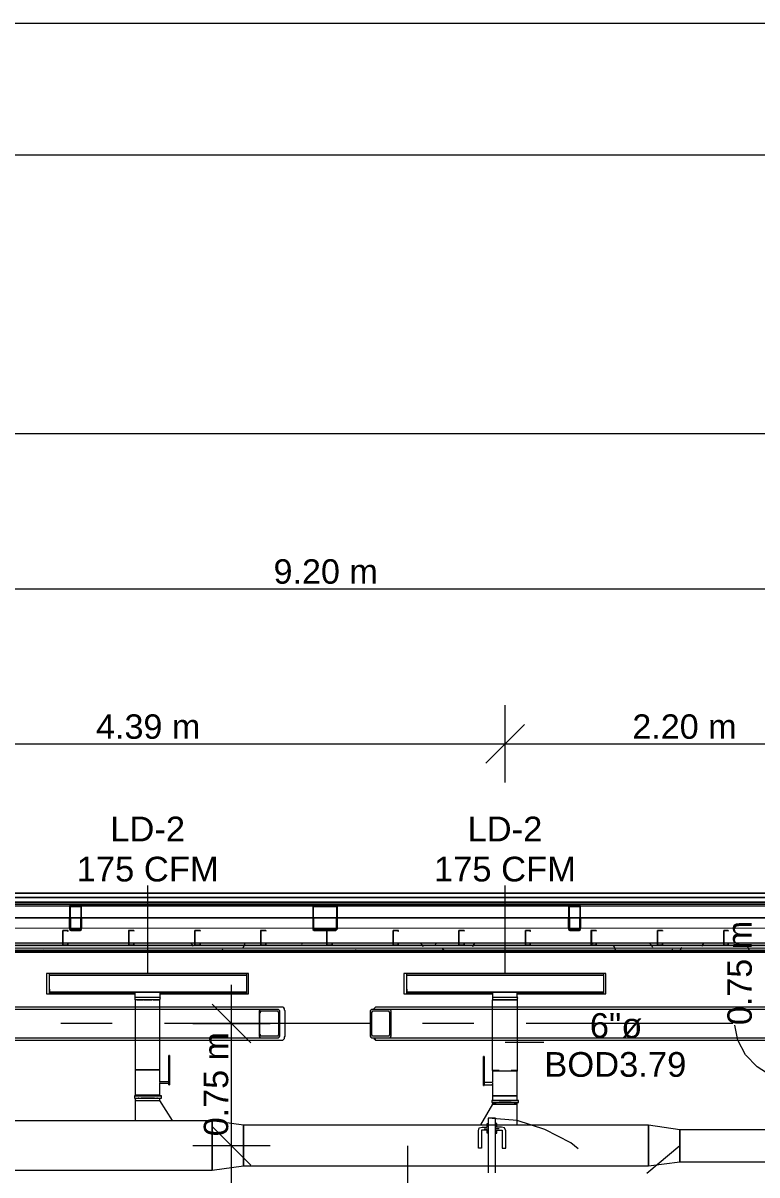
# Model space of a CAD drawing. Header units: metres. Extents: x -2 to 237, y -8 to 52.
# Drawn here: x 51.99 to 56.5, y 45.06 to 52.14 of the extents above; entities that cross this region are included whole.
import ezdxf

# ---------------------------------------------------------------- set-up
doc = ezdxf.new("R2010")
doc.units = ezdxf.units.M
for name, color, linetype, lineweight in [('HVAC - Ductos', 5, 'Continuous', 0), ('PDF_Text', 7, 'Continuous', 0), ('pie de plano', 7, 'Continuous', 0)]:
    doc.layers.add(name, color=color, linetype=linetype, lineweight=lineweight)
doc.layers.add('PDF_Geometry', color=7, linetype='Continuous', lineweight=0, true_color=0xaaaaaa)
doc.layers.add('PDF_Solid Fills', color=7, linetype='Continuous', lineweight=0, true_color=0xffffff)
doc.styles.add('PDF Helvetica', font='')
doc.styles.get('PDF Helvetica').set_extended_font_data('Helvetica')

msp = doc.modelspace()

# ---------------------------------------------------------------- hatches: boundary and pattern name
at = {"layer": 'PDF_Solid Fills', "lineweight": 0, "transparency": 33554559}
h = msp.add_hatch(color=256, dxfattribs=at)
h.paths.add_polyline_path([(52.2895, 46.5654), (52.3445, 46.5608), (52.3445, 46.5654)])
h.paths.add_polyline_path([(52.3536, 46.7028), (52.349, 46.7028), (52.349, 46.5654), (52.3536, 46.7022)])
h.paths.add_polyline_path([(52.2849, 46.7074), (52.2849, 46.712), (52.2803, 46.712)])
h.paths.add_polyline_path([(52.2849, 46.7028), (52.2803, 46.7028), (52.2803, 46.5654)])
h.paths.add_polyline_path([(52.349, 46.712), (52.3536, 46.7074), (52.3536, 46.712)])
h.paths.add_polyline_path([(52.3445, 46.7074), (52.3445, 46.712), (52.2895, 46.712)])
h = msp.add_hatch(color=256, dxfattribs=at)
h.paths.add_polyline_path([(53.7831, 46.5654), (53.9159, 46.5608), (53.9159, 46.5654)])
h.paths.add_polyline_path([(53.7785, 46.7028), (53.7739, 46.7028), (53.7739, 46.5654)])
h.paths.add_polyline_path([(53.7785, 46.7074), (53.7785, 46.712), (53.7739, 46.712)])
h.paths.add_polyline_path([(53.9159, 46.7074), (53.9159, 46.712), (53.7831, 46.712)])
h.paths.add_polyline_path([(53.9205, 46.712), (53.9251, 46.7074), (53.9251, 46.712)])
h.paths.add_polyline_path([(53.9251, 46.7028), (53.9205, 46.7028), (53.9205, 46.57)])
h = msp.add_hatch(color=256, dxfattribs=at)
h.paths.add_polyline_path([(55.4141, 46.7028), (55.4141, 46.5654), (55.4187, 46.7028)])
h.paths.add_polyline_path([(55.4187, 46.7074), (55.4187, 46.712), (55.4141, 46.712)])
h.paths.add_polyline_path([(55.35, 46.7074), (55.35, 46.712), (55.3455, 46.712)])
h.paths.add_polyline_path([(55.35, 46.7028), (55.3455, 46.7028), (55.3455, 46.5654)])
h.paths.add_polyline_path([(55.3546, 46.5654), (55.4095, 46.5608), (55.4095, 46.5654)])
h.paths.add_polyline_path([(55.4095, 46.7074), (55.4095, 46.712), (55.3546, 46.712)])
h = msp.add_hatch(color=256, dxfattribs=at)
h.paths.add_polyline_path([(12.8691, 46.4738), (12.8691, 46.4874), (12.4614, 46.4874), (12.4614, 46.4738)])
h.paths.add_polyline_path([(60.1333, 46.4829), (48.9907, 46.4874), (20.5846, 46.4874), (20.5846, 46.4738), (59.982, 46.4738), (60.1333, 46.4692)])
h.paths.add_polyline_path([(20.58, 46.4738), (20.58, 46.4874), (18.555, 46.4874), (18.555, 46.4738)])
h.paths.add_polyline_path([(18.5504, 46.4738), (18.5504, 46.4874), (15.7143, 46.4874), (15.7143, 46.4738)])
h.paths.add_polyline_path([(15.7097, 46.4738), (15.7097, 46.4874), (13.6846, 46.4874), (13.6846, 46.4738)])
h.paths.add_polyline_path([(13.6801, 46.4738), (13.6801, 46.4874), (12.8737, 46.4874), (12.8737, 46.4738)])
for points in [[(12.4614, 46.4554), (59.9133, 46.4554), (60.1328, 46.4508), (60.1333, 46.4508), (60.1333, 46.4738), (12.4614, 46.4738)], [(12.4614, 46.4416), (59.9133, 46.4416), (60.1316, 46.4371), (60.1333, 46.4371), (60.1333, 46.4554), (12.4614, 46.4554)]]:
    msp.add_hatch(color=256, dxfattribs=at).paths.add_polyline_path(points)

# ---------------------------------------------------------------- linework, layer by layer
at = {"layer": 'HVAC - Ductos', "color": 252, "lineweight": 0, "true_color": 0x939598}
for points in [[(7.6277, 49.6135), (58.6855, 49.6135)], [(7.6277, 48.6605), (12.466, 48.6605), (21.6613, 48.6605), (30.8566, 48.6605), (40.0566, 48.6605), (49.2518, 48.6605), (58.6855, 48.6605)], [(54.956, 47.4692), (54.956, 47.7075), (54.956, 47.9457)], [(55.0752, 47.8266), (54.956, 47.7075), (54.8369, 47.5883)], [(7.6277, 47.7075), (12.466, 47.7075), (13.7763, 47.7075), (15.9755, 47.7075), (18.1701, 47.7075), (20.3647, 47.7075), (22.9716, 47.7075), (25.1708, 47.7075), (27.3654, 47.7075), (29.5646, 47.7075), (30.8566, 47.7075), (32.1761, 47.7075), (34.3661, 47.7075), (36.5607, 47.7075), (38.7599, 47.7075), (41.3669, 47.7075), (47.9553, 47.7075), (49.2518, 47.7075), (50.5622, 47.7075), (54.956, 47.7075), (57.1552, 47.7075), (58.6855, 47.7075)]]:
    msp.add_lwpolyline(points, dxfattribs=at)
at = {"layer": 'HVAC - Ductos', "lineweight": 0}
for points in [[(52.7614, 46.2951), (52.7614, 46.8357)], [(54.956, 46.2951), (54.956, 46.8357)], [(53.3661, 46.2951), (52.1566, 46.2951), (53.3661, 46.2951), (53.3661, 46.2767), (53.3661, 46.2721), (53.3661, 46.2675)], [(52.1566, 46.2675), (52.1566, 46.2721), (52.1566, 46.2767), (52.1566, 46.2951)], [(55.5608, 46.2951), (54.3512, 46.2951), (55.5608, 46.2951), (55.5608, 46.2767), (55.5608, 46.2721), (55.5608, 46.2675)], [(54.3512, 46.2675), (54.3512, 46.2721), (54.3512, 46.2767), (54.3512, 46.2951)], [(52.1566, 46.2721), (52.1566, 46.2767), (52.1566, 46.2813)], [(52.1566, 46.2355), (52.1566, 46.2401)], [(52.1566, 46.2263), (52.1566, 46.2309)], [(53.2745, 42.1853), (53.2745, 45.2367), (53.2745, 46.2263)], [(53.3661, 46.2813), (53.3661, 46.2767), (53.3661, 46.2721)], [(53.3661, 46.2401), (53.3661, 46.2355)], [(53.3661, 46.2309), (53.3661, 46.2263)], [(54.3512, 46.2721), (54.3512, 46.2767), (54.3512, 46.2813)], [(54.3512, 46.2355), (54.3512, 46.2401)], [(54.3512, 46.2263), (54.3512, 46.2309)], [(55.5608, 46.2813), (55.5608, 46.2767), (55.5608, 46.2721)], [(55.5608, 46.2401), (55.5608, 46.2355)], [(55.5608, 46.2309), (55.5608, 46.2263)], [(52.1566, 46.1989), (52.1566, 46.1943), (52.1566, 46.1897), (52.1566, 46.1713), (52.1566, 46.1759), (52.6835, 46.1759)], [(52.1566, 46.1851), (52.1566, 46.1897), (52.1566, 46.1943)], [(52.1566, 46.1713), (52.6835, 46.1713)], [(52.6881, 46.1346), (52.6835, 46.1346), (52.6835, 45.704), (52.6881, 45.704), (52.6927, 45.704), (52.7064, 45.704), (52.7247, 45.704), (52.7431, 45.704), (52.7614, 45.704), (52.7797, 45.704), (52.798, 45.704), (52.8163, 45.704), (52.8255, 45.704), (52.8347, 45.704), (52.8347, 46.1346), (52.8301, 46.1346), (52.8163, 46.1346), (52.7889, 46.1346), (52.7614, 46.1346), (52.7293, 46.1346), (52.7064, 46.1346), (52.6881, 46.1346), (52.6835, 46.1346), (52.6835, 46.1484), (52.6835, 46.1805), (52.6881, 46.1805), (52.6927, 46.1805), (52.7064, 46.1805), (52.7247, 46.1805), (52.7431, 46.1805), (52.7614, 46.1805), (52.7797, 46.1805), (52.798, 46.1805), (52.8163, 46.1805), (52.8255, 46.1805), (52.8347, 46.1805), (52.8347, 46.1484)], [(53.3661, 46.1989), (53.3661, 46.1943), (53.3661, 46.1897), (53.3661, 46.1713), (53.3661, 46.1759), (52.8347, 46.1759)], [(52.8347, 46.1713), (53.3661, 46.1713)], [(53.3661, 46.1943), (53.3661, 46.1897), (53.3661, 46.1851)], [(54.3512, 46.1989), (54.3512, 46.1943), (54.3512, 46.1897), (54.3512, 46.1713), (54.3512, 46.1759), (54.8781, 46.1759)], [(54.3512, 46.1851), (54.3512, 46.1897), (54.3512, 46.1943)], [(54.3512, 46.1713), (54.8781, 46.1713)], [(55.0293, 46.1484), (55.0293, 46.1805), (55.0201, 46.1805), (55.011, 46.1805), (54.9926, 46.1805), (54.9744, 46.1805), (54.956, 46.1805), (54.9377, 46.1805), (54.9193, 46.1805), (54.901, 46.1805), (54.8873, 46.1805), (54.8827, 46.1805), (54.8781, 46.1805), (54.8781, 46.1484), (54.8781, 46.1346), (54.8827, 46.1346), (54.8873, 46.1346)], [(55.5608, 46.1989), (55.5608, 46.1943), (55.5608, 46.1897), (55.5608, 46.1713), (55.5608, 46.1759), (55.0293, 46.1759)], [(55.0293, 46.1713), (55.5608, 46.1713)], [(55.5608, 46.1943), (55.5608, 46.1897), (55.5608, 46.1851)], [(52.7935, 46.1346), (52.798, 46.1346), (52.8163, 46.1346), (52.8255, 46.1346), (52.8301, 46.1346), (52.8347, 46.1346), (52.8393, 46.1484), (52.8347, 46.1484), (52.8163, 46.1484), (52.7889, 46.1484), (52.7614, 46.1484), (52.7293, 46.1484), (52.7064, 46.1484), (52.6881, 46.1484), (52.6835, 46.1484)], [(52.6927, 46.1346), (52.7064, 46.1346), (52.7247, 46.1346), (52.7293, 46.1346)], [(52.7339, 46.1346), (52.7431, 46.1346), (52.7614, 46.1346), (52.7797, 46.1346), (52.7843, 46.1346)], [(53.1555, 46.1072), (53.2745, 45.988), (53.3936, 45.8689)], [(54.8277, 45.7727), (54.8277, 45.6215), (54.8277, 45.6169), (54.8277, 45.6124), (54.8277, 45.6078), (54.8277, 45.6124), (54.8277, 45.6169), (54.8277, 45.6124), (54.8781, 45.6124), (54.8781, 45.5437), (54.8827, 45.5437), (54.8873, 45.5437), (54.901, 45.5437), (54.9193, 45.5437), (54.9377, 45.5437), (54.956, 45.5437), (54.9744, 45.5437), (54.9926, 45.5437), (55.011, 45.5437), (55.0201, 45.5437), (55.0293, 45.5437), (55.0293, 45.6995), (55.0293, 45.6949), (55.0201, 45.6949), (55.011, 45.6949), (54.9926, 45.6949), (54.9744, 45.6949), (54.956, 45.6949), (54.9377, 45.6949), (54.9193, 45.6949), (54.901, 45.6949), (54.8873, 45.6949), (54.8827, 45.6949), (54.8781, 45.6995), (54.8781, 46.1346), (54.8827, 46.1346), (54.901, 46.1346), (54.9239, 46.1346), (54.956, 46.1346), (54.9835, 46.1346), (55.011, 46.1346), (55.0247, 46.1346), (55.0293, 46.1346), (55.0293, 45.6995), (55.0293, 45.6949), (55.0201, 45.6949), (55.011, 45.6949), (54.9926, 45.6949), (54.9744, 45.6949), (54.956, 45.6949), (54.9377, 45.6949), (54.9193, 45.6949), (54.901, 45.6949), (54.8873, 45.6949), (54.8827, 45.6949), (54.8781, 45.6995), (54.8781, 45.6261), (54.8277, 45.6261)], [(55.0201, 46.1346), (55.0247, 46.1346), (55.0293, 46.1346), (55.0339, 46.1484), (55.0293, 46.1484), (55.011, 46.1484), (54.9835, 46.1484), (54.956, 46.1484), (54.9239, 46.1484), (54.901, 46.1484), (54.8827, 46.1484), (54.8781, 46.1484)], [(55.0293, 46.1346), (55.0201, 46.1346), (55.011, 46.1346), (54.9926, 46.1346), (54.9744, 46.1346), (54.956, 46.1346), (54.9377, 46.1346), (54.9193, 46.1346), (54.901, 46.1346), (54.8873, 46.1346), (54.8827, 46.1346), (54.8781, 46.1346)], [(54.8781, 46.1346), (54.8827, 46.1346), (54.8873, 46.1346), (54.901, 46.1346), (54.9193, 46.1346), (54.9377, 46.1346), (54.956, 46.1346), (54.9744, 46.1346), (54.9926, 46.1346), (55.011, 46.1346), (55.0201, 46.1346), (55.0293, 46.1346)], [(55.0293, 46.1346), (55.0293, 46.1346)], [(53.0363, 45.988), (53.2745, 45.988), (53.5128, 45.988)], [(56.8253, 45.6124), (56.7062, 45.6261), (56.5962, 45.6628), (56.5046, 45.7223), (56.4313, 45.7956), (56.3855, 45.8873), (56.3671, 45.9789)], [(54.956, 45.8735), (55.1942, 45.8735)], [(52.8897, 45.7911), (52.8897, 45.7911)], [(52.8942, 45.7911), (52.8897, 45.7911)], [(52.8897, 45.6215), (52.8897, 45.6169), (52.8897, 45.6124), (52.8897, 45.6169), (52.8897, 45.6215), (52.8897, 45.6261), (52.8897, 45.7773), (52.8897, 45.7819), (52.8897, 45.7865), (52.8897, 45.7911), (52.8897, 45.7865), (52.8897, 45.7819), (52.8897, 45.7773)], [(52.8942, 45.7911), (52.8942, 45.7911)], [(52.8942, 45.7773), (52.8942, 45.7819), (52.8942, 45.7865), (52.8942, 45.7911), (52.8942, 45.7865), (52.8942, 45.7819), (52.8942, 45.7773), (52.8942, 45.6261), (52.8942, 45.6215), (52.8942, 45.6169), (52.8942, 45.6124), (52.8942, 45.6169), (52.8942, 45.6215), (52.8942, 45.6261)], [(54.8231, 45.7865), (54.8231, 45.7865)], [(54.8277, 45.7865), (54.8231, 45.7865)], [(54.8231, 45.6215), (54.8231, 45.6169), (54.8231, 45.6124), (54.8231, 45.6078), (54.8231, 45.6124), (54.8231, 45.6169), (54.8231, 45.6215), (54.8231, 45.7727)], [(54.8277, 45.7865), (54.8277, 45.7865)], [(52.8897, 45.6307), (52.8347, 45.6307), (52.8347, 45.704), (52.8255, 45.704), (52.8163, 45.704), (52.798, 45.704), (52.7797, 45.704), (52.7614, 45.704), (52.7431, 45.704), (52.7247, 45.704), (52.7064, 45.704), (52.6927, 45.704), (52.6881, 45.704), (52.6835, 45.704), (52.6835, 45.5482), (52.6881, 45.5482), (52.6835, 45.5482), (52.6881, 45.5482), (52.6927, 45.5482), (52.7064, 45.5482), (52.7247, 45.5482), (52.7431, 45.5482), (52.7614, 45.5482), (52.7797, 45.5482), (52.798, 45.5482), (52.8163, 45.5482), (52.8255, 45.5482), (52.8347, 45.5482), (52.8347, 45.6215), (52.8897, 45.6215), (52.8897, 45.6261)], [(54.9193, 45.6995), (54.901, 45.6995), (54.8873, 45.6995), (54.8827, 45.6995), (54.8781, 45.6995)], [(55.0293, 45.6995), (55.0201, 45.6995), (55.011, 45.6995), (54.9926, 45.6995)], [(52.8347, 45.6307), (52.8347, 45.6307)], [(52.8347, 45.6307), (52.8347, 45.6307)], [(52.8347, 45.6215), (52.8347, 45.6261)], [(52.8347, 45.6215), (52.8347, 45.6215)], [(52.8347, 45.6215), (52.8347, 45.6215)], [(52.8347, 45.6215), (52.8347, 45.6215)], [(52.8897, 45.6215), (52.8897, 45.6215)], [(52.8897, 45.6124), (52.8897, 45.6124)], [(52.8897, 45.6124), (52.8942, 45.6124)], [(52.8942, 45.6124), (52.8942, 45.6124)], [(54.8231, 45.6078), (54.8231, 45.6078)], [(54.8231, 45.6078), (54.8277, 45.6078)], [(54.8277, 45.6215), (54.8277, 45.6169), (54.8277, 45.6124)], [(54.8277, 45.6078), (54.8277, 45.6078)], [(54.8781, 45.6261), (54.8781, 45.6261)], [(54.8781, 45.6261), (54.8781, 45.6261)], [(54.8781, 45.6215), (54.8781, 45.6169), (54.8781, 45.6124), (54.8781, 45.6169)], [(52.6789, 45.5437), (52.6789, 45.5299), (52.6881, 45.5299), (52.7019, 45.5299), (52.7201, 45.5299), (52.7385, 45.5299), (52.7614, 45.5299), (52.7843, 45.5299), (52.8026, 45.5299), (52.8209, 45.5299), (52.8301, 45.5299), (52.8393, 45.5299), (52.8439, 45.5299), (52.8439, 45.5437), (52.8393, 45.5437), (52.8347, 45.5437), (52.8347, 45.5482), (52.8255, 45.5482), (52.8163, 45.5482), (52.798, 45.5482), (52.7797, 45.5482), (52.7614, 45.5482), (52.7431, 45.5482), (52.7247, 45.5482), (52.7064, 45.5482), (52.6927, 45.5482), (52.6881, 45.5482), (52.6835, 45.5482), (52.6835, 45.5437)], [(52.6881, 45.5437), (52.6789, 45.5437), (52.6881, 45.5437), (52.7019, 45.5437), (52.7201, 45.5437), (52.7385, 45.5437), (52.7614, 45.5437), (52.7843, 45.5437), (52.8026, 45.5437), (52.8209, 45.5437), (52.8301, 45.5437), (52.8393, 45.5437), (52.8439, 45.5437)], [(52.6835, 45.5299), (52.6835, 45.5162), (52.6881, 45.5162), (52.6927, 45.5162), (52.7064, 45.5162), (52.7247, 45.5162), (52.7431, 45.5162), (52.7614, 45.5162), (52.7797, 45.5162), (52.798, 45.5162), (52.8163, 45.5162), (52.8255, 45.5162), (52.8347, 45.5162), (52.8347, 45.5299)], [(52.6881, 45.5162), (52.6835, 45.5162), (52.6835, 45.3924)], [(52.6881, 45.5437), (52.6881, 45.5437)], [(52.8347, 45.5437), (52.8301, 45.5437), (52.8209, 45.5437), (52.8026, 45.5437), (52.7843, 45.5437), (52.7614, 45.5437), (52.7385, 45.5437), (52.7201, 45.5437), (52.7019, 45.5437), (52.6881, 45.5437)], [(52.7064, 45.5299), (52.7019, 45.5299)], [(52.8026, 45.5299), (52.798, 45.5299), (52.7797, 45.5299), (52.7614, 45.5299), (52.7431, 45.5299), (52.7247, 45.5299), (52.7201, 45.5299)], [(52.7293, 45.5162), (52.7339, 45.5162)], [(52.7843, 45.5162), (52.7889, 45.5162), (52.7935, 45.5162)], [(52.8209, 45.5299), (52.8163, 45.5299)], [(52.9126, 45.3924), (52.8347, 45.5162), (52.8301, 45.5162)], [(55.0293, 45.5162), (55.0339, 45.5162), (55.0385, 45.5162), (55.0339, 45.5162), (55.0247, 45.5162), (55.0155, 45.5162), (54.9972, 45.5162), (54.9789, 45.5162), (54.956, 45.5162), (54.9331, 45.5162), (54.9147, 45.5162), (54.8964, 45.5162), (54.8827, 45.5162), (54.8735, 45.5162), (54.8735, 45.5024), (54.8827, 45.5024), (54.8964, 45.5024), (54.9147, 45.5024), (54.9331, 45.5024), (54.956, 45.5024), (54.9789, 45.5024), (54.9972, 45.5024), (55.0155, 45.5024), (55.0247, 45.5024), (55.0339, 45.5024), (55.0385, 45.5024), (55.0385, 45.5162)], [(54.8781, 45.5162), (54.8735, 45.5162)], [(55.0293, 45.5437), (55.0201, 45.5437), (55.011, 45.5437), (54.9926, 45.5437), (54.9744, 45.5437), (54.956, 45.5437), (54.9377, 45.5437), (54.9193, 45.5437), (54.901, 45.5437), (54.8873, 45.5437), (54.8827, 45.5437), (54.8781, 45.5437)], [(55.0293, 45.5162), (55.0247, 45.5162), (55.0155, 45.5162), (54.9972, 45.5162), (54.9789, 45.5162), (54.956, 45.5162), (54.9331, 45.5162), (54.9147, 45.5162), (54.8964, 45.5162), (54.8827, 45.5162), (54.8781, 45.5162)], [(55.0293, 45.5437), (55.0293, 45.5437)], [(54.901, 45.4932), (54.8827, 45.4932), (54.8781, 45.4932), (54.8048, 45.365)], [(54.8781, 45.5024), (54.8781, 45.4932), (54.8827, 45.4932), (54.8873, 45.4932), (54.901, 45.4932), (54.9193, 45.4932), (54.9377, 45.4932), (54.956, 45.4932), (54.9744, 45.4932), (54.9926, 45.4932), (55.011, 45.4932), (55.0201, 45.4932), (55.0293, 45.4932), (55.0293, 45.5024)], [(54.9926, 45.5024), (54.9744, 45.5024), (54.956, 45.5024), (54.9377, 45.5024), (54.9193, 45.5024)], [(54.9239, 45.4932), (54.9285, 45.4932)], [(54.9835, 45.4932), (54.9881, 45.4932)], [(55.0293, 45.365), (55.0293, 45.4932), (55.0247, 45.4932), (55.011, 45.4932)], [(53.1555, 45.3558), (53.2745, 45.2367), (53.3936, 45.1175)], [(53.5128, 45.2367), (53.2745, 45.2367), (53.0363, 45.2367)], [(54.3558, 45.2367), (54.3558, 44.9068)], [(56.0281, 45.2367), (55.8265, 45.0672)]]:
    msp.add_lwpolyline(points, dxfattribs=at)
for points in [[(52.1383, 46.2951), (52.1383, 46.1713), (52.1566, 46.1713), (52.1566, 46.2951)], [(53.3799, 46.2951), (53.3661, 46.2951), (53.3661, 46.1713), (53.3799, 46.1713)], [(54.3329, 46.2951), (54.3329, 46.1713), (54.3512, 46.1713), (54.3512, 46.2951)], [(55.5745, 46.2951), (55.5608, 46.2951), (55.5608, 46.1713), (55.5745, 46.1713)], [(52.1566, 46.2859), (53.3661, 46.2859), (53.3661, 46.1805), (52.1566, 46.1805)], [(54.3512, 46.2859), (55.5608, 46.2859), (55.5608, 46.1805), (54.3512, 46.1805)], [(53.3661, 46.1805), (52.1566, 46.1805)], [(55.5608, 46.1805), (54.3512, 46.1805)], [(54.8231, 45.7727), (54.8231, 45.7773), (54.8231, 45.7819), (54.8231, 45.7865), (54.8231, 45.7819), (54.8231, 45.7773)], [(54.8277, 45.7727), (54.8277, 45.7773), (54.8277, 45.7819), (54.8277, 45.7865), (54.8277, 45.7819), (54.8277, 45.7773)], [(54.8781, 45.6124), (54.8781, 45.6169)], [(52.6835, 45.5437), (52.6881, 45.5437), (52.6927, 45.5437), (52.7064, 45.5437), (52.7247, 45.5437), (52.7431, 45.5437), (52.7614, 45.5437), (52.7797, 45.5437), (52.798, 45.5437), (52.8163, 45.5437), (52.8255, 45.5437), (52.8347, 45.5437), (52.8255, 45.5437), (52.8163, 45.5437), (52.798, 45.5437), (52.7797, 45.5437), (52.7614, 45.5437), (52.7431, 45.5437), (52.7247, 45.5437), (52.7064, 45.5437), (52.6927, 45.5437), (52.6881, 45.5437)], [(54.8781, 45.5162), (54.8827, 45.5162), (54.8873, 45.5162), (54.901, 45.5162), (54.9193, 45.5162), (54.9377, 45.5162), (54.956, 45.5162), (54.9744, 45.5162), (54.9926, 45.5162), (55.011, 45.5162), (55.0201, 45.5162), (55.0293, 45.5162), (55.0293, 45.5437), (55.0201, 45.5437), (55.011, 45.5437), (54.9926, 45.5437), (54.9744, 45.5437), (54.956, 45.5437), (54.9377, 45.5437), (54.9193, 45.5437), (54.901, 45.5437), (54.8873, 45.5437), (54.8827, 45.5437), (54.8781, 45.5437)], [(51.0845, 45.3924), (53.1555, 45.3924), (53.1555, 45.0855), (51.0845, 45.0855)], [(53.1555, 45.3924), (53.3478, 45.365), (53.3478, 45.113), (53.1555, 45.0855)], [(53.3478, 45.365), (55.8357, 45.365), (55.8357, 45.113), (53.3478, 45.113)], [(55.8357, 45.365), (56.0281, 45.3375), (56.0281, 45.1359), (55.8357, 45.113)], [(56.0281, 45.3375), (57.3064, 45.3375), (57.3064, 45.1359), (56.0281, 45.1359)]]:
    msp.add_lwpolyline(points, close=True, dxfattribs=at)
at = {"layer": 'PDF_Geometry', "lineweight": 0}
for points in [[(49.2518, 46.7899), (50.7822, 46.7899), (52.317, 46.7899), (50.7822, 46.7899), (49.2518, 46.7899), (47.717, 46.7899)], [(53.8472, 46.7899), (55.3821, 46.7899), (56.9123, 46.7899), (55.3821, 46.7899), (53.8472, 46.7899), (52.317, 46.7899)], [(52.317, 46.7623), (50.7822, 46.7623)], [(52.317, 46.7349), (50.7822, 46.7349)], [(52.317, 46.7211), (50.7822, 46.7211)], [(53.8472, 46.7623), (52.317, 46.7623)], [(53.8472, 46.7349), (52.317, 46.7349)], [(53.8472, 46.7211), (52.317, 46.7211)], [(55.3821, 46.7623), (53.8472, 46.7623)], [(55.3821, 46.7349), (53.8472, 46.7349)], [(55.3821, 46.7211), (53.8472, 46.7211)], [(56.9123, 46.7623), (55.3821, 46.7623)], [(56.9123, 46.7349), (55.3821, 46.7349)], [(56.9123, 46.7211), (55.3821, 46.7211)], [(52.3536, 46.7028), (52.3536, 46.712), (52.3445, 46.712), (52.2895, 46.712), (52.2803, 46.712), (52.2803, 46.7028), (52.2803, 46.57), (52.2803, 46.5654), (52.2895, 46.5608), (52.3445, 46.5608), (52.3536, 46.5654), (52.3536, 46.57)], [(52.2895, 46.7074), (52.3445, 46.7074), (52.349, 46.7074), (52.349, 46.7028), (52.349, 46.57), (52.349, 46.5654), (52.3445, 46.5654), (52.2895, 46.5654), (52.2849, 46.5654), (52.2849, 46.57), (52.2849, 46.7028), (52.2849, 46.7074)], [(53.9205, 46.57), (53.9205, 46.5654), (53.9159, 46.5654), (53.7831, 46.5654), (53.7785, 46.5654), (53.7785, 46.57), (53.7785, 46.7028), (53.7785, 46.7074), (53.7831, 46.7074), (53.9159, 46.7074), (53.9205, 46.7074), (53.9205, 46.7028)], [(55.3455, 46.57), (55.3455, 46.5654), (55.3546, 46.5608), (55.4095, 46.5608), (55.4187, 46.5654), (55.4187, 46.57), (55.4187, 46.7028), (55.4187, 46.712), (55.4095, 46.712), (55.3546, 46.712), (55.3455, 46.712), (55.3455, 46.7028)], [(55.4095, 46.5654), (55.3546, 46.5654), (55.35, 46.5654), (55.35, 46.57), (55.35, 46.7028), (55.35, 46.7074), (55.3546, 46.7074), (55.4095, 46.7074), (55.4141, 46.7074), (55.4141, 46.7028), (55.4141, 46.57), (55.4141, 46.5654)], [(50.8234, 46.6387), (52.2803, 46.6387)], [(52.2849, 46.6387), (52.317, 46.6387)], [(52.317, 46.6387), (52.349, 46.6387)], [(52.3536, 46.6387), (53.7739, 46.6387)], [(53.8472, 46.6387), (53.9205, 46.6387), (53.8472, 46.6387), (53.7785, 46.6387)], [(53.9251, 46.6387), (55.3455, 46.6387)], [(55.35, 46.6387), (55.3821, 46.6387), (55.4141, 46.6387), (55.3821, 46.6387)], [(55.4187, 46.6387), (56.8757, 46.6387)], [(52.2711, 46.5608), (52.2391, 46.5608), (52.2391, 46.4738), (52.2391, 46.4692), (52.2711, 46.4692), (52.2711, 46.4783), (52.2665, 46.4783), (52.2665, 46.4692), (52.2391, 46.4692), (52.2391, 46.4738), (52.2391, 46.5608), (52.2665, 46.5608), (52.2665, 46.5562), (52.2711, 46.5562)], [(52.6743, 46.5608), (52.6469, 46.5608), (52.6423, 46.5608), (52.6423, 46.4738), (52.6423, 46.4692), (52.6469, 46.4692), (52.6743, 46.4692), (52.6743, 46.4783), (52.6743, 46.4692), (52.6469, 46.4692), (52.6469, 46.4738), (52.6469, 46.5608), (52.6743, 46.5608), (52.6743, 46.5562)], [(53.0821, 46.5608), (53.0501, 46.5608), (53.0501, 46.4738), (53.0501, 46.4692), (53.0821, 46.4692), (53.0821, 46.4783), (53.0821, 46.4692), (53.0501, 46.4692), (53.0501, 46.4738), (53.0501, 46.5608), (53.0821, 46.5608), (53.0821, 46.5562)], [(53.4853, 46.5608), (53.4578, 46.5608), (53.4532, 46.5608), (53.4532, 46.4738), (53.4578, 46.4692), (53.4853, 46.4692), (53.4853, 46.4783), (53.4853, 46.4692), (53.4578, 46.4692), (53.4578, 46.4738), (53.4578, 46.5608), (53.4853, 46.5608), (53.4853, 46.5562)], [(53.8931, 46.5608), (53.861, 46.5608), (53.861, 46.4738), (53.861, 46.4692), (53.8931, 46.4692), (53.8931, 46.4783), (53.8931, 46.4692), (53.861, 46.4692), (53.861, 46.4738), (53.861, 46.5608), (53.8931, 46.5608), (53.8931, 46.5562)], [(54.3008, 46.5608), (54.2687, 46.5608), (54.2687, 46.4738), (54.2687, 46.4692), (54.3008, 46.4692), (54.3008, 46.4783), (54.2963, 46.4783), (54.2963, 46.4692), (54.2687, 46.4692), (54.2687, 46.4738), (54.2687, 46.5608), (54.2963, 46.5608), (54.2963, 46.5562), (54.3008, 46.5562)], [(54.704, 46.5608), (54.6765, 46.5608), (54.6719, 46.5608), (54.6719, 46.4738), (54.6719, 46.4692), (54.6765, 46.4692), (54.704, 46.4692), (54.704, 46.4783), (54.704, 46.4692), (54.6765, 46.4692), (54.6719, 46.4692), (54.6719, 46.4738), (54.6719, 46.5608), (54.6765, 46.5608), (54.704, 46.5608), (54.704, 46.5562)], [(55.1118, 46.5608), (55.0797, 46.5608), (55.0797, 46.4738), (55.0797, 46.4692), (55.1118, 46.4692), (55.1118, 46.4783), (55.1072, 46.4783), (55.1072, 46.4692), (55.0797, 46.4692), (55.0797, 46.4738), (55.0797, 46.5608), (55.1072, 46.5608), (55.1072, 46.5562), (55.1118, 46.5562)], [(55.515, 46.5608), (55.4875, 46.5608), (55.4829, 46.5608), (55.4829, 46.4738), (55.4875, 46.4692), (55.515, 46.4692), (55.515, 46.4783), (55.515, 46.4692), (55.4875, 46.4692), (55.4875, 46.4738), (55.4875, 46.5608), (55.515, 46.5608), (55.515, 46.5562)], [(55.9227, 46.5608), (55.8907, 46.5608), (55.8907, 46.4738), (55.8907, 46.4692), (55.9227, 46.4692), (55.9227, 46.4783), (55.9227, 46.4692), (55.8907, 46.4692), (55.8907, 46.4738), (55.8907, 46.5608), (55.9227, 46.5608), (55.9227, 46.5562)], [(56.3259, 46.5608), (56.2984, 46.5608), (56.2984, 46.4738), (56.2984, 46.4692), (56.3259, 46.4692), (56.3259, 46.4783), (56.3259, 46.4692), (56.2984, 46.4692), (56.2984, 46.4738), (56.2984, 46.5608), (56.3259, 46.5608), (56.3259, 46.5562)], [(49.3527, 46.4279), (58.3464, 46.4279)], [(49.3527, 46.4279), (58.3464, 46.4279)], [(53.4578, 46.0751), (53.4532, 46.0751), (53.4486, 46.0751), (53.4486, 46.0705), (53.444, 46.066), (53.444, 46.0614), (53.444, 46.0522), (53.444, 45.924), (53.444, 45.9148), (53.444, 45.9102), (53.4486, 45.9056), (53.4486, 45.901), (53.4532, 45.901), (53.4578, 45.901), (53.554, 45.901), (53.5586, 45.901), (53.5632, 45.901), (53.5678, 45.9056), (53.5724, 45.9102), (53.5724, 45.9148), (53.5724, 45.924), (53.5724, 46.0522), (53.5724, 46.0614), (53.5724, 46.066), (53.5678, 46.0705), (53.5632, 46.0751), (53.5586, 46.0751), (53.554, 46.0751)], [(53.4486, 45.924), (53.4486, 46.0522), (53.4532, 46.0568), (53.4532, 46.0614), (53.4578, 46.066), (53.554, 46.066), (53.5586, 46.066), (53.5586, 46.0614), (53.5632, 46.0614), (53.5632, 46.0568), (53.5632, 46.0522), (53.5632, 45.924), (53.5632, 45.9194), (53.5632, 45.9148), (53.5586, 45.9148), (53.5586, 45.9102), (53.554, 45.9102), (53.4578, 45.9102), (53.4532, 45.9148), (53.4532, 45.9194)], [(54.2413, 45.901), (54.2459, 45.901), (54.2505, 45.9056), (54.255, 45.9102), (54.255, 45.9148), (54.255, 45.924), (54.255, 46.0522), (54.255, 46.0614), (54.255, 46.066), (54.2505, 46.0705), (54.2459, 46.0751), (54.2413, 46.0751), (54.1451, 46.0751), (54.1405, 46.0751), (54.1359, 46.0751), (54.1313, 46.0705), (54.1267, 46.066), (54.1267, 46.0614), (54.1267, 46.0522), (54.1267, 45.924), (54.1267, 45.9148), (54.1267, 45.9102), (54.1313, 45.9056), (54.1359, 45.901), (54.1405, 45.901), (54.1451, 45.901)], [(54.2459, 46.0522), (54.2459, 45.924), (54.2459, 45.9194), (54.2459, 45.9148), (54.2413, 45.9148), (54.2413, 45.9102), (54.1451, 45.9102), (54.1405, 45.9102), (54.1405, 45.9148), (54.1359, 45.9148), (54.1359, 45.9194), (54.1359, 45.924), (54.1359, 46.0522), (54.1359, 46.0568), (54.1359, 46.0614), (54.1405, 46.0614), (54.1405, 46.066), (54.1451, 46.066), (54.2413, 46.066), (54.2413, 46.0614), (54.2459, 46.0614), (54.2459, 46.0568)], [(54.8094, 45.3329), (54.8094, 45.3283), (54.8094, 45.2229), (54.7911, 45.2229), (54.7911, 45.3283), (54.7957, 45.3466), (54.8139, 45.3512), (54.8461, 45.3512), (54.8461, 45.3742), (54.8506, 45.3742), (54.8506, 45.3145), (54.8461, 45.3145), (54.8461, 45.3329), (54.8139, 45.3329)], [(54.9377, 45.3329), (54.9377, 45.3283), (54.9377, 45.2229), (54.9606, 45.2229), (54.9606, 45.3283), (54.9514, 45.3466), (54.9331, 45.3512), (54.9056, 45.3512), (54.9056, 45.3742), (54.8964, 45.3742), (54.8964, 45.3145), (54.9056, 45.3145), (54.9056, 45.3329), (54.9331, 45.3329)]]:
    msp.add_lwpolyline(points, close=True, dxfattribs=at)
for points in [[(52.3536, 46.7899), (52.2757, 46.7899)], [(53.8885, 46.7899), (53.8106, 46.7899)], [(55.4187, 46.7899), (55.3409, 46.7899)], [(50.7546, 46.712), (49.316, 46.712), (50.7822, 46.712), (52.317, 46.712), (53.7831, 46.712), (52.3445, 46.712)], [(50.8142, 46.712), (52.2895, 46.712)], [(52.2803, 46.6661), (52.2849, 46.6707)], [(52.3216, 46.7074), (52.3262, 46.712)], [(53.8931, 46.5608), (53.9159, 46.5608), (53.9205, 46.5654), (53.9251, 46.57), (53.9251, 46.7028), (53.9205, 46.712), (53.9159, 46.712), (53.7831, 46.712), (53.7739, 46.712), (53.7739, 46.7028), (53.7739, 46.57), (53.7739, 46.5654), (53.7831, 46.5608), (53.861, 46.5608)], [(53.7739, 46.6524), (53.7785, 46.657)], [(53.8289, 46.7074), (53.8335, 46.712)], [(55.3546, 46.712), (53.9159, 46.712), (55.3821, 46.712), (56.9123, 46.712), (58.3785, 46.712), (56.9444, 46.712)], [(53.9205, 46.6753), (53.9251, 46.6799)], [(55.4095, 46.712), (56.8849, 46.712)], [(55.4141, 46.6616), (55.4187, 46.6661)], [(60.1333, 46.4371), (12.4614, 46.4416), (12.4614, 46.5791), (60.1333, 46.5745)], [(52.2803, 46.5745), (52.2803, 46.6387)], [(52.2849, 46.6387), (52.2849, 46.5745)], [(52.349, 46.5745), (52.349, 46.6387)], [(52.349, 46.6158), (52.3536, 46.6203)], [(52.3536, 46.6387), (52.3536, 46.5745)], [(53.7739, 46.6387), (53.7739, 46.5745)], [(53.7785, 46.6387), (53.7785, 46.5745)], [(53.9205, 46.5745), (53.9205, 46.6387)], [(53.9251, 46.5745), (53.9251, 46.6387)], [(55.3455, 46.5745), (55.3455, 46.6387)], [(55.3455, 46.5928), (55.35, 46.5974)], [(55.35, 46.6387), (55.35, 46.5745)], [(55.4141, 46.5745), (55.4141, 46.6387)], [(55.4187, 46.6387), (55.4187, 46.5745)], [(52.2941, 46.5608), (52.2986, 46.5654)], [(53.806, 46.5608), (53.8106, 46.5654)], [(12.4614, 46.4554), (60.1333, 46.4508)], [(43.3416, 46.4692), (60.1333, 46.4692)], [(49.3527, 46.4371), (58.3464, 46.4325)], [(58.3464, 46.4371), (49.3527, 46.4371)], [(49.3527, 46.4371), (58.3464, 46.4371)], [(58.3464, 46.4371), (49.3527, 46.4371)], [(58.3464, 46.4371), (49.3527, 46.4371)], [(49.3527, 46.4371), (58.3464, 46.4371)], [(49.3527, 46.4371), (58.3464, 46.4325)], [(58.3464, 46.4371), (49.3527, 46.4371)], [(49.3527, 46.4371), (58.3464, 46.4371)], [(58.3464, 46.4371), (49.3527, 46.4371)], [(53.4532, 46.4829), (53.0501, 46.4829), (52.6423, 46.4829), (52.2391, 46.4829), (51.8314, 46.4829), (51.4282, 46.4829), (51.0204, 46.4829), (50.6171, 46.4829)], [(55.4829, 46.4829), (55.0797, 46.4829), (54.6719, 46.4829), (54.2687, 46.4829), (53.861, 46.4829), (53.4578, 46.4829)], [(58.3235, 46.4829), (57.9203, 46.4829), (57.5125, 46.4829), (57.1094, 46.4829), (56.7016, 46.4829), (56.2984, 46.4829), (55.8907, 46.4829), (55.4875, 46.4829)], [(49.8567, 45.8873), (53.5861, 45.8873), (53.5907, 45.8873), (53.5953, 45.8918), (53.5999, 45.8964), (53.5999, 45.9056), (53.6044, 45.9102), (53.6044, 46.066), (53.5999, 46.0705), (53.5999, 46.0797), (53.5953, 46.0843), (53.5907, 46.0889), (53.5861, 46.0889), (49.8567, 46.0889)], [(57.8516, 46.0889), (54.1634, 46.0889), (54.1588, 46.0889), (54.1542, 46.0843), (54.1497, 46.0797)], [(53.4578, 46.0751), (49.4351, 46.0751), (49.4305, 46.0751), (49.4259, 46.0751), (49.4214, 46.0705), (49.4168, 46.066), (49.4168, 46.0614), (49.4168, 46.0522), (49.4168, 45.924), (49.4168, 45.9148), (49.4168, 45.9102), (49.4214, 45.9056), (49.4259, 45.901), (49.4305, 45.901), (49.4351, 45.901), (53.4578, 45.901)], [(54.2413, 45.901), (58.264, 45.901), (58.2686, 45.901), (58.2731, 45.901), (58.2777, 45.9056), (58.2822, 45.9102), (58.2822, 45.9148), (58.2822, 45.924), (58.2822, 46.0522), (58.2822, 46.0614), (58.2822, 46.066), (58.2777, 46.0705), (58.2731, 46.0751), (58.2686, 46.0751), (58.264, 46.0751), (54.2413, 46.0751)], [(52.5414, 45.988), (52.2254, 45.988)], [(54.1313, 45.988), (52.8622, 45.988)], [(54.7636, 45.988), (54.4474, 45.988)], [(56.3534, 45.988), (55.0843, 45.988)], [(54.1497, 45.8964), (54.1542, 45.8918), (54.1588, 45.8873), (54.1634, 45.8873), (57.8516, 45.8873)], [(55.405, 45.2183), (55.3592, 45.255), (55.1988, 45.3375), (55.0293, 45.3924), (54.8506, 45.4062), (54.8506, 45.0717)], [(54.8964, 45.0717), (54.8964, 45.4062), (54.8506, 45.4062)], [(54.8277, 45.3421), (54.8506, 45.3421)], [(54.9193, 45.3421), (54.8964, 45.3421)]]:
    msp.add_lwpolyline(points, dxfattribs=at)
at = {"layer": 'PDF_Geometry', "color": 254, "lineweight": 0, "true_color": 0xd2d2d2}
for points in [[(52.6423, 46.5287), (52.6469, 46.5287)], [(52.6743, 46.5562), (52.6743, 46.5608)], [(54.2687, 46.5196), (54.2687, 46.5196)], [(54.6719, 46.547), (54.6719, 46.547)], [(54.6857, 46.5608), (54.6903, 46.5608)], [(56.2984, 46.5378), (56.2984, 46.5378)], [(56.3167, 46.5608), (56.3167, 46.5608)], [(52.2391, 46.5012), (52.2391, 46.5012)], [(55.098, 46.4692), (55.1026, 46.4692)]]:
    msp.add_lwpolyline(points, dxfattribs=at)
at = {"layer": 'PDF_Geometry', "color": 254, "lineweight": 0, "true_color": 0xeaeaea}
for points in [[(52.1199, 46.4371), (52.1154, 46.4416)], [(53.0409, 46.4646), (53.0363, 46.4692), (53.0271, 46.4829)], [(53.2195, 46.4462), (53.215, 46.4371)], [(53.357, 46.4829), (53.3524, 46.4692), (53.3433, 46.4508)], [(53.3433, 46.4508), (53.3433, 46.4508)], [(53.7098, 46.4829), (53.7052, 46.4738)], [(54.0396, 46.4416), (54.0351, 46.4371)], [(54.0855, 46.4829), (54.0855, 46.4829)], [(54.452, 46.46), (54.4474, 46.4692), (54.4383, 46.4829)], [(54.5345, 46.4829), (54.5254, 46.4738)], [(54.5803, 46.4371), (54.5712, 46.4508)], [(54.7681, 46.4829), (54.759, 46.4692), (54.7544, 46.46)], [(55.4966, 46.4783), (55.4921, 46.4829)], [(55.6341, 46.4416), (55.6295, 46.4508), (55.6204, 46.4692)], [(55.6204, 46.4692), (55.6204, 46.4692)], [(55.8631, 46.4554), (55.854, 46.4692), (55.8448, 46.4829)], [(55.9869, 46.4371), (55.9823, 46.4462)], [(56.0418, 46.4554), (56.0373, 46.4508), (56.0281, 46.4371)], [(56.1747, 46.4829), (56.1656, 46.4692), (56.161, 46.4646)], [(56.4542, 46.4416), (56.4496, 46.4508), (56.4405, 46.4692), (56.4359, 46.4738)]]:
    msp.add_lwpolyline(points, dxfattribs=at)
at = {"layer": 'pie de plano', "color": 7, "lineweight": 9}
msp.add_lwpolyline([(87.8799, 52.1365), (87.8799, -7.8416), (-2.0899, -7.8416), (-2.0899, 52.1365)], close=True, dxfattribs=at)
msp.add_lwpolyline([(87.4029, 51.3255), (-0.9903, 51.3255), (-0.9903, -7.1774), (87.4029, -7.1774)], dxfattribs=at)

# ---------------------------------------------------------------- texts
at = {"layer": 'PDF_Text', "color": 252, "lineweight": 0, "true_color": 0x939598, "char_height": 0.15002, "attachment_point": 4, "style": 'PDF Helvetica'}
for s, insert in [('9.20 m', (53.5329, 48.7652)), ('4.39 m', (52.4425, 47.8122)), ('2.20 m', (55.7368, 47.8122))]:
    msp.add_mtext(s, dxfattribs=dict(at, insert=insert))
at = {"layer": 'PDF_Text', "lineweight": 0, "char_height": 0.1519, "attachment_point": 4, "style": 'PDF Helvetica'}
for s, insert in [('LD-2', (52.5295, 47.1839)), ('LD-2', (54.7242, 47.1839)), ('175 CFM', (52.3234, 46.9365)), ('175 CFM', (54.518, 46.9365)), ('6"ø', (55.4756, 45.9743)), ('BOD3.79', (55.1961, 45.7361))]:
    msp.add_mtext(s, dxfattribs=dict(at, insert=insert))
at = {"layer": 'PDF_Text', "lineweight": 0, "char_height": 0.15002, "attachment_point": 4, "rotation": 90, "style": 'PDF Helvetica'}
for insert in [(56.3968, 45.9785), (53.1804, 45.2958)]:
    msp.add_mtext('0.75 m', dxfattribs=dict(at, insert=insert))

doc.saveas('drawing.dxf')
